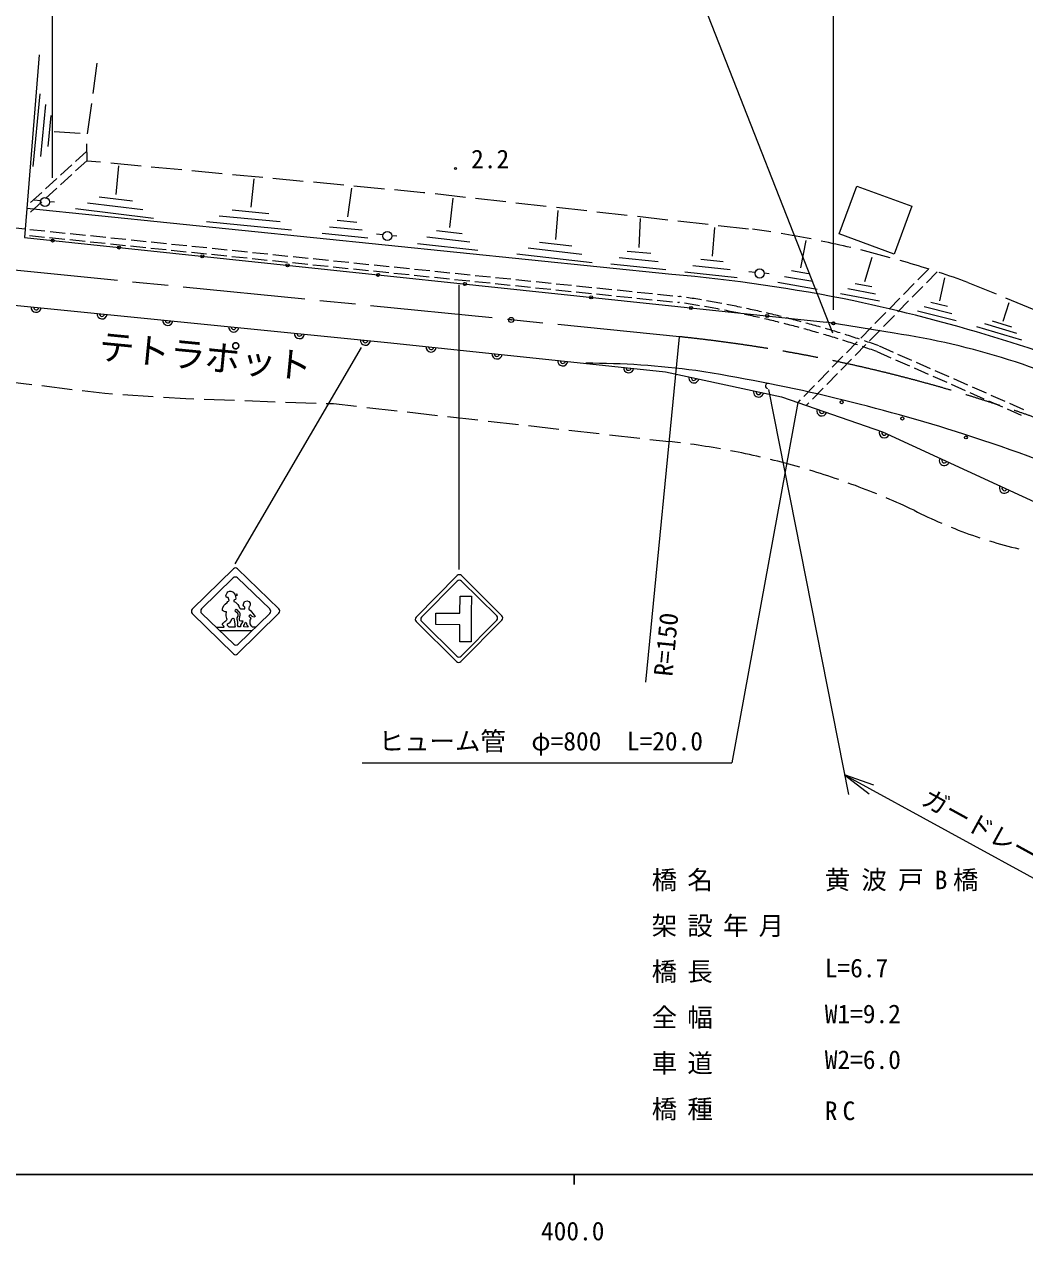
# Model space of a CAD drawing. Units: millimetres, scale not verified. Extents: x 40000 to 680000, y 20000 to 380000.
# Drawn here: x 413972 to 512242, y 198499 to 317958 of the extents above; entities that cross this region are included whole.
import ezdxf
from ezdxf.enums import TextEntityAlignment as Align

# ---------------------------------------------------------------- set-up
doc = ezdxf.new("R2010")
doc.units = ezdxf.units.MM
doc.header["$LTSCALE"] = 1000
doc.header["$PDMODE"] = 32
doc.header["$PDSIZE"] = 500
doc.linetypes.add('CHAIN', pattern=[18.5, 12, -1.5, 3.5, -1.5])
for name, color, linetype, lineweight in [('M-BGD', 7, 'Continuous', 13), ('M-BMK', 2, 'CHAIN', 13), ('M-STR-HTXT', 7, 'Continuous', 13), ('M-TTL-BAND', 7, 'Continuous', 25), ('M-WORK', 1, 'Continuous', 13)]:
    doc.layers.add(name, color=color, linetype=linetype, lineweight=lineweight)
doc.styles.add('ＭＳ ゴシック', font='')
doc.styles.get('ＭＳ ゴシック').set_extended_font_data('MS Gothic')

# ---------------------------------------------------------------- blocks, each defined once
blk = doc.blocks.new('open_arrow')
at = {"color": 0, "linetype": 'Continuous', "lineweight": -2}
blk.add_lwpolyline([(7.5, 1.25), (0, 0), (7.5, -1.25)], dxfattribs=at)

msp = doc.modelspace()

# ---------------------------------------------------------------- linework, layer by layer
at = {"layer": 'M-BGD'}
msp.add_circle((461811, 288929), 250, dxfattribs=at)
msp.add_point((461811, 288929), dxfattribs=at)
at = {"layer": 'M-BMK'}
msp.add_line((478338, 287277), (396309, 295478), dxfattribs=at)
msp.add_arc((462771, 138087), 150000, 52.43954, 84.04307, dxfattribs=at)
at = {"layer": 'M-TTL-BAND'}
for p, q in [((40000, 205000), (579000, 205000)), ((468000, 205000), (468000, 204000))]:
    msp.add_line(p, q, dxfattribs=at)
at = {"layer": 'M-WORK'}
for p, q in [((493452, 289908), (493452, 352975)), ((416752, 302879), (416752, 340543)), ((478273, 326122), (493364, 287658)), ((415416, 314962), (413975, 297017)), ((421106, 314147), (420693, 311175)), ((414852, 303995), (415541, 311143)), ((415588, 304970), (416081, 310076)), ((420555, 310185), (420142, 307213)), ((416325, 305945), (416620, 309008)), ((416898, 307446), (419450, 307261)), ((420096, 306217), (420122, 304568)), ((420107, 305503), (419000, 304491)), ((418630, 304154), (417523, 303143)), ((420122, 304568), (419014, 303557)), ((420122, 304568), (421467, 304441)), ((422462, 304348), (425449, 304067)), ((423005, 301247), (423264, 304063)), ((426445, 303973), (429431, 303692)), ((430427, 303598), (433414, 303317)), ((417153, 302806), (416046, 301794)), ((418645, 303219), (417537, 302208)), ((434409, 303224), (437396, 302943)), ((436240, 299996), (436551, 302780)), ((438392, 302849), (441379, 302568)), ((442374, 302474), (445361, 302193)), ((415676, 301457), (414569, 300446)), ((417168, 301871), (416060, 300860)), ((445736, 299061), (446147, 301866)), ((446357, 302099), (449343, 301818)), ((450339, 301725), (453182, 301457)), ((453182, 301457), (453326, 301441)), ((454319, 301330), (457301, 300996)), ((494016, 297370), (495750, 302075)), ((495750, 302075), (501148, 300085)), ((477594, 293399), (414205, 299876)), ((415691, 300523), (414583, 299511)), ((415563, 300614), (414944, 300675)), ((416932, 300478), (416448, 300526)), ((425626, 299740), (420169, 300408)), ((424599, 300577), (421325, 300978)), ((455773, 298004), (456095, 300899)), ((458295, 300885), (461276, 300551)), ((462270, 300440), (465251, 300106)), ((466245, 299995), (469226, 299661)), ((501148, 300085), (499414, 295380)), ((414214, 299174), (414143, 299109)), ((426653, 298903), (419013, 299838)), ((439094, 298546), (433127, 299126)), ((437978, 299358), (434398, 299706)), ((446627, 298498), (444708, 298688)), ((466197, 296837), (466429, 299669)), ((470220, 299550), (473201, 299216)), ((474195, 299105), (477177, 298771)), ((474378, 296025), (474510, 298878)), ((478170, 298659), (481152, 298326)), ((412516, 298024), (414008, 297870)), ((414506, 297819), (415998, 297665)), ((416495, 297614), (417987, 297460)), ((440209, 297734), (431856, 298546)), ((447164, 297734), (443965, 298050)), ((456988, 297377), (454452, 297667)), ((481572, 295205), (481804, 297999)), ((482146, 298214), (485127, 297881)), ((413975, 297017), (492731, 288704)), ((414466, 297220), (415958, 297066)), ((416455, 297015), (417947, 296861)), ((418445, 296810), (419937, 296656)), ((418485, 297408), (419977, 297255)), ((420434, 296605), (421926, 296451)), ((420474, 297203), (421966, 297050)), ((422424, 296399), (423916, 296246)), ((422463, 296998), (423956, 296844)), ((424453, 296793), (425945, 296639)), ((426442, 296588), (427934, 296434)), ((428432, 296383), (429924, 296229)), ((447701, 296969), (443223, 297412)), ((449192, 297273), (448574, 297334)), ((450562, 297137), (450078, 297185)), ((458518, 295736), (452600, 296413)), ((457753, 296557), (453526, 297040)), ((467746, 296184), (464572, 296547)), ((490255, 294043), (490771, 296716)), ((499414, 295380), (494016, 297370)), ((424413, 296194), (425905, 296041)), ((426403, 295989), (427895, 295835)), ((428392, 295784), (429884, 295630)), ((430381, 295579), (431874, 295425)), ((430421, 296178), (431913, 296024)), ((432371, 295374), (433863, 295220)), ((432411, 295973), (433903, 295819)), ((434360, 295169), (435852, 295015)), ((434400, 295768), (435892, 295614)), ((436390, 295563), (437882, 295409)), ((438379, 295357), (439871, 295204)), ((440369, 295152), (441861, 294999)), ((469746, 294525), (462339, 295374)), ((468746, 295354), (463456, 295961)), ((475508, 295437), (473204, 295663)), ((496534, 292714), (497257, 295082)), ((376814, 294002), (449981, 286691)), ((436350, 294964), (437842, 294810)), ((438339, 294759), (439831, 294605)), ((440329, 294554), (441821, 294400)), ((442318, 294348), (443810, 294195)), ((442358, 294947), (443850, 294793)), ((444308, 294143), (445800, 293990)), ((444347, 294742), (445840, 294588)), ((446297, 293938), (447789, 293784)), ((446337, 294537), (447829, 294383)), ((448326, 294332), (449818, 294178)), ((450316, 294127), (451808, 293973)), ((452305, 293922), (453797, 293768)), ((476978, 293859), (471602, 294388)), ((476243, 294648), (472403, 295026)), ((483311, 293847), (479638, 294234)), ((482635, 294623), (480431, 294855)), ((502784, 293928), (501735, 292856)), ((448287, 293733), (449779, 293579)), ((450276, 293528), (451768, 293374)), ((452265, 293323), (453758, 293169)), ((454255, 293118), (455747, 292964)), ((454295, 293717), (455787, 293563)), ((456244, 292913), (457736, 292759)), ((456284, 293512), (457776, 293358)), ((458234, 292708), (459726, 292554)), ((458274, 293306), (459766, 293153)), ((460263, 293101), (461755, 292948)), ((462253, 292896), (463745, 292742)), ((464242, 292691), (465734, 292537)), ((483988, 293071), (478846, 293612)), ((485766, 293600), (485147, 293661)), ((487135, 293465), (486651, 293513)), ((491419, 292687), (488660, 293171)), ((490996, 293452), (489341, 293742)), ((503635, 293655), (502586, 292583)), ((503923, 290809), (504392, 293060)), ((456666, 292368), (456666, 264416)), ((460223, 292503), (461715, 292349)), ((462213, 292297), (463705, 292144)), ((464202, 292092), (465694, 291939)), ((466192, 291887), (467684, 291733)), ((466231, 292486), (467724, 292332)), ((468181, 291682), (469673, 291528)), ((468221, 292281), (469713, 292127)), ((470210, 292076), (471702, 291922)), ((472200, 291871), (473692, 291717)), ((474189, 291666), (475681, 291512)), ((491842, 291922), (487979, 292599)), ((497966, 290773), (494140, 291499)), ((497600, 291468), (494867, 291987)), ((497234, 292164), (495594, 292475)), ((501385, 292499), (500336, 291427)), ((502237, 292225), (501187, 291153)), ((506664, 292617), (509440, 291479)), ((470171, 291477), (471663, 291323)), ((472160, 291272), (473652, 291118)), ((474149, 291067), (475642, 290913)), ((476139, 290862), (477631, 290708)), ((476179, 291461), (477671, 291307)), ((478128, 290657), (478244, 290645)), ((478168, 291255), (478325, 291239)), ((499986, 291070), (498937, 289997)), ((500838, 290796), (499789, 289724)), ((504660, 290231), (503030, 290637)), ((510134, 288818), (510720, 290653)), ((510365, 291100), (513141, 289962)), ((498587, 289640), (497538, 288568)), ((499439, 289367), (498390, 288294)), ((505511, 288834), (501710, 289782)), ((505085, 289533), (502370, 290209)), ((499427, 287614), (492731, 288704)), ((497188, 288211), (496139, 287139)), ((498040, 287937), (496991, 286865)), ((511953, 286930), (507536, 288259)), ((511468, 287579), (508313, 288528)), ((510983, 288227), (509090, 288797)), ((475028, 253342), (478338, 287277)), ((495790, 286781), (494740, 285709)), ((447070, 286234), (434661, 264968)), ((449981, 286691), (476942, 283844)), ((496641, 286508), (495592, 285436)), ((497714, 285821), (499087, 285218)), ((497934, 286380), (499308, 285776)), ((499765, 285575), (501139, 284971)), ((494391, 285352), (493342, 284280)), ((495242, 285078), (494193, 284006)), ((499545, 285017), (500918, 284413)), ((501596, 284770), (502969, 284167)), ((476942, 283844), (488348, 281366)), ((492992, 283922), (491943, 282850)), ((493843, 283649), (492794, 282577)), ((501376, 284212), (502749, 283608)), ((503206, 283407), (504580, 282803)), ((503427, 283965), (504800, 283362)), ((505258, 283160), (506631, 282557)), ((411724, 282953), (414702, 282592)), ((415695, 282471), (418673, 282110)), ((419666, 281989), (421869, 281722)), ((487072, 282087), (494937, 242331)), ((491593, 282493), (490544, 281421)), ((492445, 282219), (491395, 281147)), ((505037, 282602), (506411, 281998)), ((507089, 282356), (508462, 281752)), ((421869, 281722), (422648, 281670)), ((423646, 281605), (426639, 281407)), ((427637, 281341), (429848, 281195)), ((429848, 281195), (430632, 281168)), ((431631, 281134), (434629, 281032)), ((435629, 280998), (438627, 280896)), ((439626, 280862), (442625, 280761)), ((489949, 280813), (483488, 245428)), ((488348, 281366), (498261, 277939)), ((490194, 281064), (489949, 280813)), ((491046, 280790), (490785, 280524)), ((506868, 281797), (508241, 281193)), ((508699, 280992), (510072, 280389)), ((508920, 281551), (510293, 280947)), ((510751, 280746), (512124, 280142)), ((443624, 280727), (444330, 280703)), ((444330, 280703), (446609, 280446)), ((447603, 280334), (450584, 279998)), ((451578, 279886), (454559, 279550)), ((510530, 280187), (511903, 279584)), ((455553, 279438), (458534, 279102)), ((459528, 278990), (462509, 278654)), ((463502, 278542), (466484, 278206)), ((467477, 278094), (470458, 277758)), ((471452, 277646), (474433, 277311)), ((475427, 277199), (477334, 276984)), ((498261, 277939), (515758, 269868)), ((430476, 260535), (434509, 264484)), ((434928, 264485), (438980, 260558)), ((431392, 260538), (434487, 263592)), ((434906, 263594), (438085, 260537)), ((456490, 263811), (452452, 259732)), ((456506, 263282), (453004, 259744)), ((460893, 259874), (456914, 263813)), ((460381, 259868), (456931, 263284)), ((433783, 261868), (433908, 262119)), ((433817, 261673), (433783, 261868)), ((433988, 261662), (433817, 261673)), ((433908, 262119), (433977, 262222)), ((433977, 262222), (434126, 262290)), ((434091, 261365), (433988, 261662)), ((434126, 262290), (434274, 262302)), ((434274, 262302), (434468, 262222)), ((434468, 262222), (434549, 262142)), ((434549, 262142), (434629, 262005)), ((434629, 262005), (434846, 262016)), ((434674, 261868), (434754, 261605)), ((434834, 261845), (434674, 261868)), ((434846, 262016), (434834, 261845)), ((433433, 260532), (433472, 260686)), ((433449, 260401), (433433, 260532)), ((433472, 260686), (433602, 260917)), ((433602, 260917), (433695, 261001)), ((433695, 261001), (433895, 261163)), ((433895, 261163), (433964, 261263)), ((433964, 261263), (434018, 261309)), ((434018, 261309), (434091, 261365)), ((434560, 261399), (434549, 261285)), ((434549, 261285), (434709, 261193)), ((434629, 261422), (434560, 261399)), ((434720, 261456), (434629, 261422)), ((434695, 260320), (434710, 260468)), ((434709, 261193), (434960, 260976)), ((434710, 260468), (434787, 260529)), ((434754, 261605), (434720, 261456)), ((434787, 260529), (434868, 260443)), ((434868, 260443), (434981, 260305)), ((434960, 260976), (435052, 260828)), ((435052, 260828), (435120, 260656)), ((435120, 260656), (435166, 260576)), ((435166, 260576), (435212, 260553)), ((435212, 260553), (435509, 260542)), ((435463, 260919), (435543, 261125)), ((435520, 260816), (435463, 260919)), ((435509, 260542), (435646, 260553)), ((435635, 260713), (435520, 260816)), ((435543, 261125), (435612, 261285)), ((435612, 261285), (435863, 261330)), ((435646, 260553), (435635, 260713)), ((435863, 261330), (436035, 261262)), ((436058, 260748), (436012, 260610)), ((436012, 260610), (436012, 260530)), ((436012, 260530), (436218, 260348)), ((436035, 261262), (436160, 261102)), ((436103, 260793), (436058, 260748)), ((436172, 260908), (436103, 260793)), ((436160, 261102), (436172, 260908)), ((434507, 256118), (430475, 260107)), ((434554, 257071), (431395, 260108)), ((433533, 260309), (433449, 260401)), ((433510, 259156), (433679, 259302)), ((433687, 260271), (433533, 260309)), ((433679, 259302), (433772, 259386)), ((433818, 260263), (433687, 260271)), ((433772, 259386), (433887, 259494)), ((433802, 259863), (433810, 260055)), ((433818, 259725), (433802, 259863)), ((433810, 260055), (433833, 260194)), ((433833, 260194), (433818, 260263)), ((433872, 259609), (433818, 259725)), ((433887, 259494), (433872, 259609)), ((434077, 259133), (434189, 259251)), ((434189, 259251), (434290, 259363)), ((434290, 259363), (434361, 259558)), ((434361, 259558), (434467, 259641)), ((434467, 259641), (434562, 259618)), ((434562, 259618), (434592, 259458)), ((434592, 259458), (434645, 259044)), ((434782, 260218), (434695, 260320)), ((434945, 260106), (434782, 260218)), ((434884, 259663), (434965, 259836)), ((434884, 259520), (434884, 259663)), ((434925, 259403), (434884, 259520)), ((434955, 259240), (434925, 259403)), ((438982, 260129), (434929, 256118)), ((434981, 259989), (434945, 260106)), ((434960, 259082), (434955, 259240)), ((434965, 259836), (434981, 259989)), ((438086, 260106), (434972, 257072)), ((434981, 260305), (435062, 260244)), ((435062, 260244), (435144, 260122)), ((435098, 259780), (435078, 259561)), ((435078, 259561), (435083, 259459)), ((435083, 259459), (435118, 259393)), ((435149, 259938), (435098, 259780)), ((435118, 259393), (435251, 259382)), ((435144, 260122), (435149, 259938)), ((435251, 259382), (435363, 259382)), ((435404, 259250), (435307, 259102)), ((435363, 259382), (435429, 259377)), ((435429, 259377), (435404, 259250)), ((435646, 259101), (435708, 259259)), ((435708, 259259), (435804, 259152)), ((436103, 259902), (436012, 259833)), ((436012, 259833), (436160, 259696)), ((436183, 259948), (436103, 259902)), ((436195, 259525), (436126, 259433)), ((436126, 259433), (436138, 259273)), ((436138, 259273), (436138, 259090)), ((436160, 259696), (436218, 259593)), ((436286, 259879), (436183, 259948)), ((436218, 259593), (436195, 259525)), ((436218, 260348), (436423, 260108)), ((436343, 259810), (436286, 259879)), ((436503, 259719), (436343, 259810)), ((436423, 260108), (436549, 259936)), ((436641, 259810), (436503, 259719)), ((436549, 259936), (436641, 259810)), ((452454, 259308), (456433, 255369)), ((453006, 259320), (456456, 255904)), ((454388, 259005), (454393, 260123)), ((454393, 260123), (456763, 260111)), ((456857, 255371), (460895, 259450)), ((456880, 255906), (460383, 259444)), ((432810, 258747), (433611, 258747)), ((436340, 258405), (433167, 258405)), ((433395, 259017), (433510, 259156)), ((433564, 258848), (433395, 259017)), ((433611, 258747), (433564, 258848)), ((433917, 259073), (434077, 259133)), ((433923, 258926), (433917, 259073)), ((434107, 258760), (433923, 258926)), ((434651, 258754), (434107, 258760)), ((434645, 259044), (434663, 258896)), ((434692, 258772), (434651, 258754)), ((434663, 258896), (434692, 258772)), ((434914, 258959), (434960, 259082)), ((435001, 258776), (434914, 258959)), ((435195, 258791), (435001, 258776)), ((435210, 258817), (435195, 258791)), ((435220, 258934), (435210, 258817)), ((435307, 259102), (435220, 258934)), ((435520, 258916), (435587, 259005)), ((435546, 258776), (435520, 258916)), ((435970, 258758), (435546, 258776)), ((435587, 259005), (435646, 259101)), ((435804, 259152), (435790, 259031)), ((435790, 259031), (435852, 258916)), ((435852, 258916), (435970, 258758)), ((436138, 259090), (436229, 258907)), ((436229, 258907), (436321, 258839)), ((436321, 258839), (436355, 258782)), ((436355, 258782), (436727, 258782)), ((456758, 258993), (454388, 259005)), ((447158, 245428), (483488, 245428)), ((494558, 244249), (531044, 224264))]:
    msp.add_line(p, q, dxfattribs=at)
for points in [[(456763, 260111), (456772, 261800), (457890, 261795), (457882, 260106)], [(457882, 260106), (457868, 257299), (456749, 257304), (456758, 258993)]]:
    msp.add_lwpolyline(points, dxfattribs=at)
for centre, radius in [((456332, 303801), 100), ((415999, 300503), 450), ((449629, 297162), 450), ((416752, 296722), 150), ((423285, 296034), 150), ((431447, 295173), 150), ((439823, 294289), 150), ((486202, 293489), 450), ((448719, 293350), 150), ((457257, 292448), 150), ((469655, 291140), 150), ((479454, 290105), 150), ((486947, 289314), 150), ((493453, 288586), 150), ((494269, 280848), 150), ((500227, 279248), 150), ((506466, 277385), 150)]:
    msp.add_circle(centre, radius, dxfattribs=at)
for centre, radius, start, end in [((470929, 193303), 105548, 81.06723, 82.0536), ((470929, 193303), 105548, 78.89585, 80.52438), ((470929, 193303), 105548, 76.72448, 78.35301), ((470929, 193303), 105548, 74.5531, 76.18163), ((470929, 193303), 105548, 72.38173, 74.01026), ((463820, 136251), 157750, 78.4332, 84.99092), ((470929, 193303), 105548, 70.21035, 71.83888), ((462794, 186573), 105213, 81.50763, 81.5559), ((462794, 186573), 105813, 81.44588, 81.55977), ((462794, 186573), 105213, 80.41849, 81.23535), ((462794, 186573), 105813, 80.36291, 81.17513), ((462794, 186573), 105813, 79.27994, 80.09217), ((462794, 186573), 105813, 78.19698, 79.0092), ((461119, 129505), 164905, 68.10816, 77.98369), ((415134, 290173), 500, 174.29426, 354.29426), ((415134, 290173), 250, 174.29426, 354.29426), ((421602, 289527), 500, 174.29426, 354.29426), ((421602, 289527), 250, 174.29426, 354.29426), ((462794, 186573), 105213, 79.32935, 80.14621), ((462794, 186573), 105213, 78.24021, 79.05706), ((462794, 186573), 105213, 77.15106, 77.96792), ((462794, 186573), 105813, 77.11401, 77.92623), ((462794, 186573), 105813, 76.03104, 76.84327), ((462794, 186573), 105813, 74.94808, 75.7603), ((428070, 288881), 500, 174.29426, 354.29426), ((428070, 288881), 250, 174.29426, 354.29426), ((434538, 288234), 500, 174.29426, 354.29426), ((434538, 288234), 250, 174.29426, 354.29426), ((462794, 186573), 105213, 76.06192, 76.87878), ((462794, 186573), 105213, 74.97278, 75.78964), ((462794, 186573), 105213, 73.88364, 74.70049), ((462794, 186573), 105813, 73.86511, 74.67733), ((462794, 186573), 105813, 72.78214, 73.59437), ((441005, 287588), 500, 174.29426, 354.29426), ((441005, 287588), 250, 174.29426, 354.29426), ((447473, 286942), 500, 174.29426, 354.29426), ((447473, 286942), 250, 174.29426, 354.29426), ((462794, 186573), 105213, 72.79449, 73.61135), ((462794, 186573), 105213, 71.70535, 72.52221), ((462794, 186573), 105813, 71.69918, 72.5114), ((462794, 186573), 105813, 70.61621, 71.42843), ((488932, 216657), 71729, 63.15176, 81.58596), ((453939, 286273), 500, 173.97155, 353.97155), ((453939, 286273), 250, 173.97155, 353.97155), ((460403, 285591), 500, 173.97155, 353.97155), ((460403, 285591), 250, 173.97155, 353.97155), ((462794, 186573), 105213, 70.61621, 71.43307), ((466867, 284908), 500, 173.97155, 353.97155), ((466867, 284908), 250, 173.97155, 353.97155), ((469265, 205372), 79297, 82.27404, 90.09878), ((473331, 284226), 500, 173.97155, 353.97155), ((473331, 284226), 250, 173.97155, 353.97155), ((479745, 283235), 500, 167.74256, 347.74256), ((479745, 283235), 250, 167.74256, 347.74256), ((453095, 112224), 173809, 72.46483, 81.12008), ((486097, 281855), 500, 167.74256, 347.74256), ((487026, 282434), 250, 76.12441, 256.12441), ((486097, 281855), 250, 167.74256, 347.74256), ((492314, 279995), 500, 160.92745, 340.92745), ((492314, 279995), 250, 160.92745, 340.92745), ((498450, 277852), 500, 158.56302, 335.2395), ((498450, 277852), 250, 156.19455, 335.2395), ((462640, 140325), 144139, 60.78422, 72.71711), ((469106, 201528), 75903, 82.95281, 83.77659), ((469106, 201528), 75903, 79.93339, 82.19796), ((469106, 201528), 75903, 76.91397, 79.17854), ((469106, 201528), 75903, 73.89456, 76.15912), ((504352, 275129), 500, 155.2395, 335.2395), ((504352, 275129), 250, 155.2395, 335.2395), ((469106, 201528), 75903, 70.87514, 73.1397), ((469106, 201528), 75903, 67.85572, 70.12028), ((510255, 272407), 500, 155.2395, 335.2395), ((510255, 272407), 250, 155.2395, 335.2395), ((469106, 201528), 75903, 64.8363, 67.10086), ((522446, 311617), 46442, 243.0256, 246.72669), ((522446, 311617), 46442, 247.96039, 251.66147), ((522446, 311617), 46442, 252.89517, 256.59626), ((434719, 264270), 300, 45.89914, 134.39767), ((434698, 263378), 300, 46.11742, 134.61691), ((456703, 263600), 300, 45.28561, 135.28561), ((456720, 263071), 300, 45.28561, 135.28561), ((430686, 260321), 300, 134.39767, 225.30395), ((431603, 260325), 300, 134.61691, 226.12461), ((437877, 260320), 300, 314.24247, 46.11742), ((438771, 260342), 300, 314.69757, 45.89914), ((452665, 259521), 300, 135.28561, 225.28561), ((453217, 259533), 300, 135.28561, 225.28561), ((460170, 259655), 300, 315.28561, 45.28561), ((460682, 259661), 300, 315.28561, 45.28561), ((434762, 257287), 300, 226.12461, 314.24247), ((434718, 256331), 300, 225.30395, 314.69757), ((456667, 256117), 300, 225.28561, 315.28561), ((456644, 255582), 300, 225.28561, 315.28561)]:
    msp.add_arc(centre, radius, start, end, dxfattribs=at)

# ---------------------------------------------------------------- block references
at = {"layer": 'M-WORK', "xscale": 400, "yscale": 400, "rotation": 331.3}
msp.add_blockref('open_arrow', (494558, 244249), dxfattribs=at)

# ---------------------------------------------------------------- texts
at = {"layer": 'M-STR-HTXT', "style": 'ＭＳ ゴシック'}
for s, p in [('L=6.7', (492603, 223810)), ('W1=9.2', (492603, 219310)), ('W2=6.0', (492603, 214810))]:
    msp.add_text(s, height=1833, dxfattribs=at).set_placement(p, align=Align.BOTTOM_LEFT)
at = {"layer": 'M-STR-HTXT', "char_height": 1833, "attachment_point": 7, "style": 'ＭＳ ゴシック'}
for s, insert in [('\\T1.4;橋名', (475603, 232810)), ('\\T1.44;黄波戸B橋', (492603, 232810)), ('\\T1.4;架設年月', (475603, 228310)), ('\\T1.4;橋長', (475603, 223810)), ('\\T1.4;全幅', (475603, 219310)), ('\\T1.4;車道', (475603, 214810)), ('\\T1.4;橋種', (475603, 210310)), ('\\T1.4;RC', (492603, 210310))]:
    msp.add_mtext(s, dxfattribs=dict(at, insert=insert))
at = {"layer": 'M-TTL-BAND', "style": 'ＭＳ ゴシック'}
msp.add_text('400.0', height=1833, dxfattribs=at).set_placement((467844, 199445), align=Align.MIDDLE_CENTER)
at = {"layer": 'M-WORK', "style": 'ＭＳ ゴシック'}
msp.add_text('2.2', height=1833, dxfattribs=at).set_placement((457861, 303265), align=Align.BOTTOM_LEFT)
for s, height, rotation, p in [('テトラポット', 2566, 354.463, (421111, 284336)), ('R=150', 1833, 84.428, (478171, 253811))]:
    msp.add_text(s, height=height, rotation=rotation, dxfattribs=at).set_placement(p, align=Align.BOTTOM_LEFT)
msp.add_text('ヒューム管\u3000φ=800\u3000L=20.0', height=1833, dxfattribs=at).set_placement((464708, 246092), align=Align.BOTTOM_CENTER)
msp.add_text('ガードレール\u3000L=68.0', height=1833, rotation=331.289, dxfattribs=at).set_placement((512670, 234924), align=Align.BOTTOM_CENTER)

doc.saveas('drawing.dxf')
